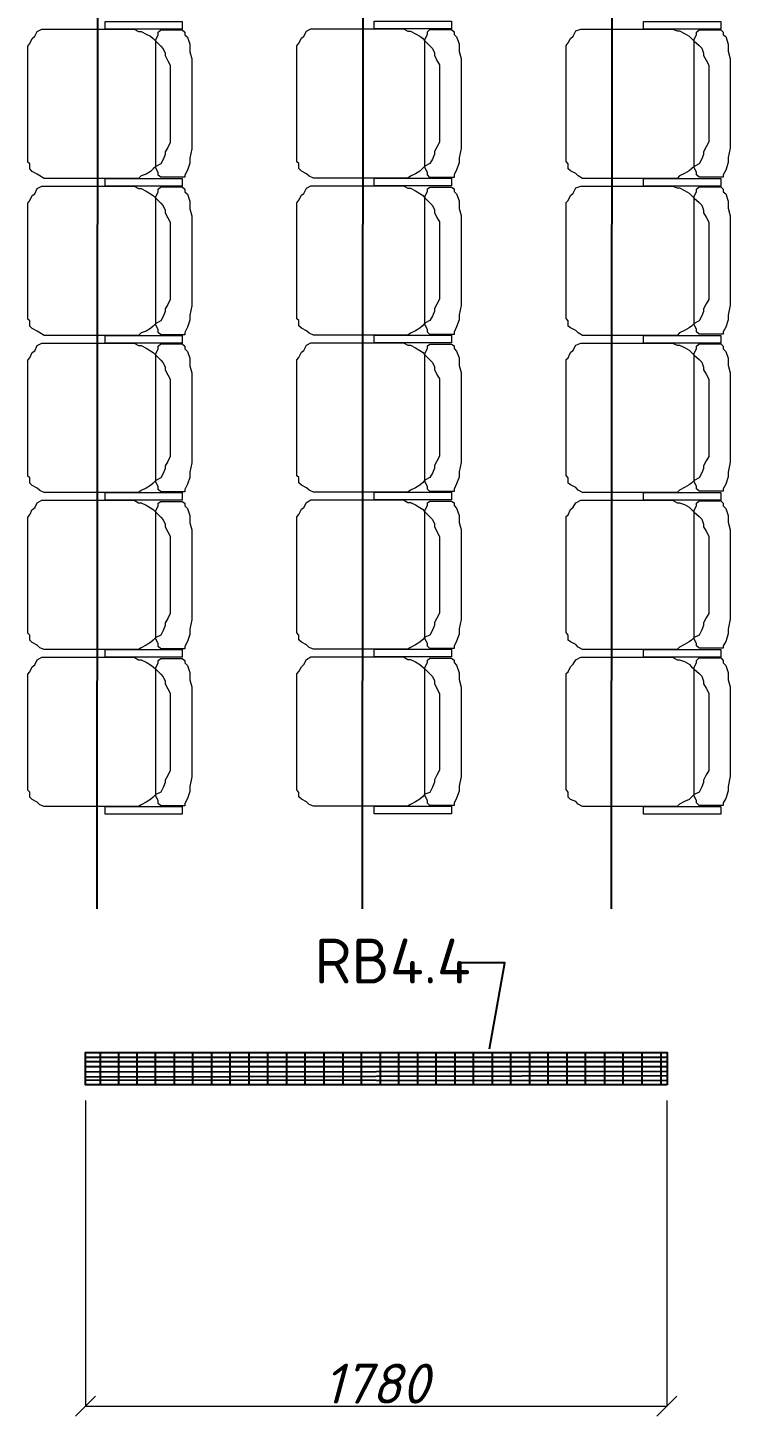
# Model space of a CAD drawing. Header units: millimetres. Extents: x 3050 to 430575, y -569542 to 36130.
# Drawn here: x 304918 to 307117, y -473639 to -469292 of the extents above; entities that cross this region are included whole.
import ezdxf

# ---------------------------------------------------------------- set-up
doc = ezdxf.new("R2010")
doc.units = ezdxf.units.MM
doc.layers.add('PDF _Геометрия', color=7, linetype='Continuous')
doc.layers.add('PDF _Текст', color=7, linetype='Continuous')
doc.layers.add('TLS razmeri', color=7, linetype='Continuous', lineweight=9)
doc.layers.add('Стены отделка', color=7, linetype='Continuous', lineweight=30)
doc.styles.add('PDF ISOCPEUR', font='isocpeur.ttf')
doc.styles.add('ГОСТ ISOCP 2.5', font='isocpeui.ttf', dxfattribs={"height": 2.5})
doc.dimstyles.new('СПДС NEW2.5', dxfattribs={"dimtxt": 2.5, "dimasz": 2.5, "dimexe": 1, "dimexo": 1, "dimgap": 1.5, "dimtad": 1, "dimdec": 0, "dimrnd": 5, "dimtxsty": 'ГОСТ ISOCP 2.5', "dimblk": 'OBLIQUE', "dimcen": 0, "dimclrd": 256, "dimclre": 256, "dimclrt": 256, "dimadec": 0, "dimazin": 2, "dimtp": 0.1, "dimtm": 0.1, "dimtfac": 0.71, "dimtdec": 0, "dimtmove": 0, "dimatfit": 3, "dimfxl": 1, "dimtfill": 1, "dimtolj": 1, "dimlwd": -1, "dimlwe": -1, "dimarcsym": 1})

# ---------------------------------------------------------------- blocks, each defined once
blk = doc.blocks.new('_Oblique')
at = {"color": 0, "linetype": 'ByBlock', "lineweight": -2}
blk.add_line((-0.5, -0.5), (0.5, 0.5), dxfattribs=at)
blk = doc.blocks.new('*D2624')
at = {"layer": 'Defpoints', "color": 0, "transparency": 16777216}
for p in [(26664.1, -61251.1), (30304.9, -61251.6), (30304.9, -63167.6)]:
    blk.add_point(p, dxfattribs=at)
at = {"layer": 'TLS razmeri', "linetype": 'ByBlock', "transparency": 16777216}
for p, q in [((26664.1, -61252.1), (26664.1, -63168.6)), ((30304.9, -61252.6), (30304.9, -63168.6)), ((26664.1, -63167.6), (30304.9, -63167.6))]:
    blk.add_line(p, q, dxfattribs=at)
at = {"layer": 'TLS razmeri', "transparency": 16777216, "xscale": 125, "yscale": 125, "zscale": 125, "rotation": 180}
blk.add_blockref('_Oblique', (26664.1, -63167.6), dxfattribs=at)
at = {"layer": 'TLS razmeri', "transparency": 16777216, "xscale": 125, "yscale": 125, "zscale": 125}
blk.add_blockref('_Oblique', (30304.9, -63167.6), dxfattribs=at)
at = {"layer": 'TLS razmeri', "transparency": 16777216, "insert": (28484.5, -63026), "char_height": 2.5, "attachment_point": 5, "style": 'ГОСТ ISOCP 2.5', "bg_fill": 3, "box_fill_scale": 1.1, "bg_fill_color": 256, "bg_fill_true_color": 13158600, "bg_fill_transparency": 0}
blk.add_mtext('\\A1;{\\H100x;1780}', dxfattribs=at)
blk = doc.blocks.new('ТХ3 4 этаж')
at = {"color": 5, "lineweight": 25}
for p, q in [((26744.8, -46510), (26736.9, -60051.5)), ((28404.8, -46510), (28396.9, -60051.5)), ((29964.8, -46510), (29956.9, -60051.5))]:
    blk.add_line(p, q, dxfattribs=at)
at = {"layer": 'PDF _Геометрия', "color": 5, "lineweight": 9}
for points in [[(26787.4, -54495.3), (27271.1, -54495.3), (27271.1, -54542.9), (26787.4, -54542.9)], [(28472.7, -54493.2), (28956.4, -54493.2), (28956.4, -54540.8), (28472.7, -54540.8)], [(30158, -54495.3), (30641.7, -54495.3), (30641.7, -54542.9), (30158, -54542.9)], [(26303.6, -55117.9), (26303.6, -54649.9), (26315.5, -54634.1), (26331.3, -54602.3), (26347.2, -54586.5), (26363.1, -54558.7), (26390.8, -54542.9), (26422.5, -54542.9), (26438.4, -54542.9), (26906.3, -54542.9), (26938, -54542.9), (26969.8, -54542.9), (26997.5, -54558.7), (27013.4, -54558.7), (27045.1, -54574.6), (27072.9, -54586.5), (27088.7, -54602.3), (27104.6, -54618.2), (27136.3, -54649.9), (27152.2, -54665.8), (27164.1, -54693.6), (27164.1, -54709.4), (27179.9, -54741.1), (27195.8, -54768.9), (27195.8, -54800.6), (27195.8, -54832.3), (27195.8, -55030.6), (27195.8, -55205.1), (27195.8, -55221), (27195.8, -55252.7), (27179.9, -55284.4), (27164.1, -55312.2), (27164.1, -55328), (27152.2, -55359.7), (27136.3, -55387.5), (27104.6, -55403.4), (27088.7, -55419.2), (27072.9, -55435.1), (27045.1, -55450.9), (27013.4, -55462.8), (26997.5, -55478.7), (26969.8, -55478.7), (26938, -55478.7), (26906.3, -55478.7), (26438.4, -55478.7), (26406.7, -55478.7), (26378.9, -55462.8), (26363.1, -55450.9), (26331.3, -55435.1), (26315.5, -55419.2), (26315.5, -55387.5), (26303.6, -55375.6), (26303.6, -55343.9)], [(27104.6, -54745.1), (27104.6, -54610.3), (27120.4, -54578.6), (27120.4, -54562.7), (27136.3, -54546.8), (27152.2, -54546.8), (27271.1, -54546.8), (27287, -54562.7), (27287, -54578.6), (27302.9, -54594.4), (27318.7, -54638), (27318.7, -54685.6), (27330.6, -54729.2), (27330.6, -54776.8), (27330.6, -54836.3), (27330.6, -55185.3), (27330.6, -55244.7), (27330.6, -55292.3), (27318.7, -55351.8), (27318.7, -55383.5), (27302.9, -55427.2), (27287, -55458.9), (27287, -55470.8), (27271.1, -55470.8), (27152.2, -55470.8), (27136.3, -55470.8), (27120.4, -55458.9), (27120.4, -55443), (27104.6, -55411.3), (27104.6, -55383.5), (27104.6, -55351.8), (27104.6, -55276.5)], [(27988.9, -55115.8), (27988.9, -54647.9), (28000.8, -54632), (28016.6, -54600.3), (28032.5, -54588.4), (28048.4, -54556.6), (28076.1, -54540.8), (28107.8, -54540.8), (28123.7, -54540.8), (28591.6, -54540.8), (28623.3, -54540.8), (28655.1, -54540.8), (28682.8, -54556.6), (28698.7, -54556.6), (28730.4, -54572.5), (28758.2, -54588.4), (28774, -54600.3), (28789.9, -54616.1), (28821.6, -54647.9), (28837.5, -54663.7), (28849.4, -54691.5), (28849.4, -54707.3), (28865.2, -54739.1), (28881.1, -54766.8), (28881.1, -54798.5), (28881.1, -54830.3), (28881.1, -55028.5), (28881.1, -55207), (28881.1, -55218.9), (28881.1, -55250.6), (28865.2, -55282.3), (28849.4, -55310.1), (28849.4, -55325.9), (28837.5, -55357.7), (28821.6, -55385.4), (28789.9, -55401.3), (28774, -55417.1), (28758.2, -55433), (28730.4, -55448.9), (28698.7, -55464.7), (28682.8, -55476.6), (28655.1, -55476.6), (28623.3, -55476.6), (28591.6, -55476.6), (28123.7, -55476.6), (28092, -55476.6), (28064.2, -55464.7), (28048.4, -55448.9), (28016.6, -55433), (28000.8, -55417.1), (28000.8, -55385.4), (27988.9, -55373.5), (27988.9, -55341.8)], [(28789.9, -54743), (28789.9, -54608.2), (28805.8, -54576.5), (28805.8, -54560.6), (28821.6, -54544.8), (28837.5, -54544.8), (28956.4, -54544.8), (28972.3, -54560.6), (28972.3, -54576.5), (28988.2, -54592.3), (29004, -54636), (29004, -54683.5), (29015.9, -54727.2), (29015.9, -54774.7), (29015.9, -54834.2), (29015.9, -55183.2), (29015.9, -55242.7), (29015.9, -55290.3), (29004, -55349.7), (29004, -55381.5), (28988.2, -55425.1), (28972.3, -55456.8), (28972.3, -55472.7), (28956.4, -55472.7), (28837.5, -55472.7), (28821.6, -55472.7), (28805.8, -55456.8), (28805.8, -55440.9), (28789.9, -55409.2), (28789.9, -55381.5), (28789.9, -55349.7), (28789.9, -55274.4)], [(29674.2, -55113.9), (29674.2, -54646), (29686.1, -54630.1), (29701.9, -54602.3), (29717.8, -54586.5), (29733.7, -54554.8), (29765.4, -54542.9), (29793.1, -54542.9), (29809, -54542.9), (30276.9, -54542.9), (30308.6, -54542.9), (30340.4, -54542.9), (30368.1, -54554.8), (30384, -54554.8), (30415.7, -54570.6), (30443.5, -54586.5), (30459.3, -54602.3), (30475.2, -54618.2), (30506.9, -54646), (30522.8, -54661.8), (30534.7, -54693.6), (30534.7, -54709.4), (30550.5, -54737.2), (30566.4, -54768.9), (30566.4, -54800.6), (30566.4, -54828.4), (30566.4, -55026.6), (30566.4, -55205.1), (30566.4, -55221), (30566.4, -55248.7), (30550.5, -55280.4), (30534.7, -55312.2), (30534.7, -55328), (30522.8, -55355.8), (30506.9, -55387.5), (30475.2, -55403.4), (30459.3, -55419.2), (30443.5, -55431.1), (30415.7, -55447), (30384, -55462.8), (30368.1, -55478.7), (30340.4, -55478.7), (30308.6, -55478.7), (30276.9, -55478.7), (29809, -55478.7), (29777.3, -55478.7), (29749.5, -55462.8), (29733.7, -55447), (29701.9, -55431.1), (29686.1, -55419.2), (29686.1, -55387.5), (29674.2, -55371.6), (29674.2, -55339.9)], [(30475.2, -54745.1), (30475.2, -54606.3), (30491.1, -54578.6), (30491.1, -54562.7), (30506.9, -54546.8), (30522.8, -54546.8), (30641.7, -54546.8), (30657.6, -54562.7), (30657.6, -54578.6), (30673.5, -54590.5), (30689.3, -54638), (30689.3, -54681.7), (30701.2, -54729.2), (30701.2, -54772.9), (30701.2, -54836.3), (30701.2, -55181.3), (30701.2, -55244.7), (30701.2, -55288.4), (30689.3, -55347.8), (30689.3, -55379.6), (30673.5, -55427.2), (30657.6, -55454.9), (30657.6, -55470.8), (30641.7, -55470.8), (30522.8, -55470.8), (30506.9, -55470.8), (30491.1, -55454.9), (30491.1, -55439.1), (30475.2, -55411.3), (30475.2, -55379.6), (30475.2, -55347.8), (30475.2, -55272.5)], [(26303.6, -56101.3), (26303.6, -55633.4), (26315.5, -55617.5), (26331.3, -55585.8), (26347.2, -55573.9), (26363.1, -55542.2), (26390.8, -55526.3), (26422.5, -55526.3), (26438.4, -55526.3), (26906.3, -55526.3), (26938, -55526.3), (26969.8, -55526.3), (26997.5, -55542.2), (27013.4, -55542.2), (27045.1, -55558), (27072.9, -55573.9), (27088.7, -55585.8), (27104.6, -55601.6), (27136.3, -55633.4), (27152.2, -55649.2), (27164.1, -55677), (27164.1, -55692.8), (27179.9, -55724.6), (27195.8, -55752.3), (27195.8, -55784), (27195.8, -55815.8), (27195.8, -56014), (27195.8, -56192.5), (27195.8, -56204.4), (27195.8, -56236.1), (27179.9, -56267.8), (27164.1, -56295.6), (27164.1, -56311.4), (27152.2, -56343.2), (27136.3, -56370.9), (27104.6, -56386.8), (27088.7, -56402.6), (27072.9, -56418.5), (27045.1, -56434.4), (27013.4, -56446.3), (26997.5, -56462.1), (26969.8, -56462.1), (26938, -56462.1), (26906.3, -56462.1), (26438.4, -56462.1), (26406.7, -56462.1), (26378.9, -56446.3), (26363.1, -56434.4), (26331.3, -56418.5), (26315.5, -56402.6), (26315.5, -56370.9), (26303.6, -56359), (26303.6, -56327.3)], [(26787.4, -55478.7), (27271.1, -55478.7), (27271.1, -55526.3), (26787.4, -55526.3)], [(27104.6, -55728.5), (27104.6, -55593.7), (27120.4, -55562), (27120.4, -55546.1), (27136.3, -55530.3), (27152.2, -55530.3), (27271.1, -55530.3), (27287, -55546.1), (27287, -55562), (27302.9, -55577.8), (27318.7, -55621.5), (27318.7, -55669), (27330.6, -55712.7), (27330.6, -55760.3), (27330.6, -55819.7), (27330.6, -56168.7), (27330.6, -56228.2), (27330.6, -56275.8), (27318.7, -56335.2), (27318.7, -56367), (27302.9, -56410.6), (27287, -56442.3), (27287, -56458.2), (27271.1, -56458.2), (27152.2, -56458.2), (27136.3, -56458.2), (27120.4, -56442.3), (27120.4, -56426.4), (27104.6, -56394.7), (27104.6, -56367), (27104.6, -56335.2), (27104.6, -56259.9)], [(27988.9, -56099.2), (27988.9, -55631.3), (28000.8, -55615.4), (28016.6, -55583.7), (28032.5, -55571.8), (28048.4, -55540.1), (28076.1, -55524.2), (28107.8, -55524.2), (28123.7, -55524.2), (28591.6, -55524.2), (28623.3, -55524.2), (28655.1, -55524.2), (28682.8, -55540.1), (28698.7, -55540.1), (28730.4, -55555.9), (28758.2, -55571.8), (28774, -55583.7), (28789.9, -55599.6), (28821.6, -55631.3), (28837.5, -55647.1), (28849.4, -55674.9), (28849.4, -55690.8), (28865.2, -55722.5), (28881.1, -55750.2), (28881.1, -55782), (28881.1, -55813.7), (28881.1, -56012), (28881.1, -56190.4), (28881.1, -56202.3), (28881.1, -56234), (28865.2, -56265.7), (28849.4, -56293.5), (28849.4, -56309.4), (28837.5, -56341.1), (28821.6, -56368.8), (28789.9, -56384.7), (28774, -56400.6), (28758.2, -56416.4), (28730.4, -56432.3), (28698.7, -56448.2), (28682.8, -56460.1), (28655.1, -56460.1), (28623.3, -56460.1), (28591.6, -56460.1), (28123.7, -56460.1), (28092, -56460.1), (28064.2, -56448.2), (28048.4, -56432.3), (28016.6, -56416.4), (28000.8, -56400.6), (28000.8, -56368.8), (27988.9, -56356.9), (27988.9, -56325.2)], [(28472.7, -55476.6), (28956.4, -55476.6), (28956.4, -55524.2), (28472.7, -55524.2)], [(28789.9, -55726.4), (28789.9, -55591.6), (28805.8, -55559.9), (28805.8, -55544), (28821.6, -55532.1), (28837.5, -55532.1), (28956.4, -55532.1), (28972.3, -55544), (28972.3, -55559.9), (28988.2, -55575.8), (29004, -55619.4), (29004, -55667), (29015.9, -55710.6), (29015.9, -55758.2), (29015.9, -55817.7), (29015.9, -56166.6), (29015.9, -56226.1), (29015.9, -56273.7), (29004, -56333.2), (29004, -56364.9), (28988.2, -56408.5), (28972.3, -56440.2), (28972.3, -56456.1), (28956.4, -56456.1), (28837.5, -56456.1), (28821.6, -56456.1), (28805.8, -56440.2), (28805.8, -56424.4), (28789.9, -56392.6), (28789.9, -56364.9), (28789.9, -56333.2), (28789.9, -56257.8)], [(29674.2, -56097.3), (29674.2, -55629.4), (29686.1, -55617.5), (29701.9, -55585.8), (29717.8, -55569.9), (29733.7, -55538.2), (29765.4, -55526.3), (29793.1, -55526.3), (29809, -55526.3), (30276.9, -55526.3), (30308.6, -55526.3), (30340.4, -55526.3), (30368.1, -55538.2), (30384, -55538.2), (30415.7, -55554), (30443.5, -55569.9), (30459.3, -55585.8), (30475.2, -55601.6), (30506.9, -55629.4), (30522.8, -55645.3), (30534.7, -55677), (30534.7, -55692.8), (30550.5, -55720.6), (30566.4, -55752.3), (30566.4, -55784), (30566.4, -55811.8), (30566.4, -56010.1), (30566.4, -56188.5), (30566.4, -56204.4), (30566.4, -56236.1), (30550.5, -56263.9), (30534.7, -56295.6), (30534.7, -56311.4), (30522.8, -56339.2), (30506.9, -56370.9), (30475.2, -56386.8), (30459.3, -56402.6), (30443.5, -56414.5), (30415.7, -56430.4), (30384, -56446.3), (30368.1, -56462.1), (30340.4, -56462.1), (30308.6, -56462.1), (30276.9, -56462.1), (29809, -56462.1), (29777.3, -56462.1), (29749.5, -56446.3), (29733.7, -56430.4), (29701.9, -56414.5), (29686.1, -56402.6), (29686.1, -56370.9), (29674.2, -56355.1), (29674.2, -56323.3)], [(30158, -55478.7), (30641.7, -55478.7), (30641.7, -55526.3), (30158, -55526.3)], [(30475.2, -55728.5), (30475.2, -55589.7), (30491.1, -55562), (30491.1, -55546.1), (30506.9, -55530.3), (30522.8, -55530.3), (30641.7, -55530.3), (30657.6, -55546.1), (30657.6, -55562), (30673.5, -55573.9), (30689.3, -55621.5), (30689.3, -55665.1), (30701.2, -55712.7), (30701.2, -55756.3), (30701.2, -55819.7), (30701.2, -56164.7), (30701.2, -56228.2), (30701.2, -56271.8), (30689.3, -56335.2), (30689.3, -56363), (30673.5, -56410.6), (30657.6, -56438.3), (30657.6, -56454.2), (30641.7, -56454.2), (30522.8, -56454.2), (30506.9, -56454.2), (30491.1, -56438.3), (30491.1, -56422.5), (30475.2, -56394.7), (30475.2, -56363), (30475.2, -56335.2), (30475.2, -56255.9)], [(26303.6, -57084.7), (26303.6, -56616.8), (26315.5, -56600.9), (26331.3, -56569.2), (26347.2, -56557.3), (26363.1, -56525.6), (26390.8, -56509.7), (26422.5, -56509.7), (26438.4, -56509.7), (26906.3, -56509.7), (26938, -56509.7), (26969.8, -56509.7), (26997.5, -56525.6), (27013.4, -56525.6), (27045.1, -56541.4), (27072.9, -56557.3), (27088.7, -56569.2), (27104.6, -56585.1), (27136.3, -56616.8), (27152.2, -56632.6), (27164.1, -56660.4), (27164.1, -56676.3), (27179.9, -56708), (27195.8, -56735.7), (27195.8, -56767.5), (27195.8, -56799.2), (27195.8, -56997.5), (27195.8, -57175.9), (27195.8, -57187.8), (27195.8, -57219.5), (27179.9, -57251.2), (27164.1, -57279), (27164.1, -57294.9), (27152.2, -57326.6), (27136.3, -57354.4), (27104.6, -57370.2), (27088.7, -57386.1), (27072.9, -57401.9), (27045.1, -57417.8), (27013.4, -57433.7), (26997.5, -57445.6), (26969.8, -57445.6), (26938, -57445.6), (26906.3, -57445.6), (26438.4, -57445.6), (26406.7, -57445.6), (26378.9, -57433.7), (26363.1, -57417.8), (26331.3, -57401.9), (26315.5, -57386.1), (26315.5, -57354.4), (26303.6, -57342.5), (26303.6, -57310.7)], [(26787.4, -56462.1), (27271.1, -56462.1), (27271.1, -56509.7), (26787.4, -56509.7)], [(27104.6, -56712), (27104.6, -56577.1), (27120.4, -56545.4), (27120.4, -56529.5), (27136.3, -56513.7), (27152.2, -56513.7), (27271.1, -56513.7), (27287, -56529.5), (27287, -56545.4), (27302.9, -56561.3), (27318.7, -56604.9), (27318.7, -56652.5), (27330.6, -56696.1), (27330.6, -56743.7), (27330.6, -56803.2), (27330.6, -57152.1), (27330.6, -57211.6), (27330.6, -57259.2), (27318.7, -57318.7), (27318.7, -57350.4), (27302.9, -57394), (27287, -57425.7), (27287, -57441.6), (27271.1, -57441.6), (27152.2, -57441.6), (27136.3, -57441.6), (27120.4, -57425.7), (27120.4, -57409.9), (27104.6, -57378.1), (27104.6, -57350.4), (27104.6, -57318.7), (27104.6, -57243.3)], [(27988.9, -57082.6), (27988.9, -56614.7), (28000.8, -56598.8), (28016.6, -56567.1), (28032.5, -56555.2), (28048.4, -56523.5), (28076.1, -56507.6), (28107.8, -56507.6), (28123.7, -56507.6), (28591.6, -56507.6), (28623.3, -56507.6), (28655.1, -56507.6), (28682.8, -56523.5), (28698.7, -56523.5), (28730.4, -56539.4), (28758.2, -56555.2), (28774, -56567.1), (28789.9, -56583), (28821.6, -56614.7), (28837.5, -56630.6), (28849.4, -56658.3), (28849.4, -56674.2), (28865.2, -56705.9), (28881.1, -56733.7), (28881.1, -56765.4), (28881.1, -56797.1), (28881.1, -56995.4), (28881.1, -57173.8), (28881.1, -57185.7), (28881.1, -57217.4), (28865.2, -57249.2), (28849.4, -57276.9), (28849.4, -57292.8), (28837.5, -57324.5), (28821.6, -57352.3), (28789.9, -57368.1), (28774, -57384), (28758.2, -57399.9), (28730.4, -57415.7), (28698.7, -57431.6), (28682.8, -57443.5), (28655.1, -57443.5), (28623.3, -57443.5), (28591.6, -57443.5), (28123.7, -57443.5), (28092, -57443.5), (28064.2, -57431.6), (28048.4, -57415.7), (28016.6, -57399.9), (28000.8, -57384), (28000.8, -57352.3), (27988.9, -57340.4), (27988.9, -57308.6)], [(28472.7, -56460.1), (28956.4, -56460.1), (28956.4, -56507.6), (28472.7, -56507.6)], [(28789.9, -56709.9), (28789.9, -56575), (28805.8, -56543.3), (28805.8, -56527.5), (28821.6, -56515.6), (28837.5, -56515.6), (28956.4, -56515.6), (28972.3, -56527.5), (28972.3, -56543.3), (28988.2, -56559.2), (29004, -56602.8), (29004, -56650.4), (29015.9, -56694), (29015.9, -56741.6), (29015.9, -56801.1), (29015.9, -57150), (29015.9, -57209.5), (29015.9, -57257.1), (29004, -57316.6), (29004, -57348.3), (28988.2, -57391.9), (28972.3, -57423.6), (28972.3, -57439.5), (28956.4, -57439.5), (28837.5, -57439.5), (28821.6, -57439.5), (28805.8, -57423.6), (28805.8, -57407.8), (28789.9, -57376.1), (28789.9, -57348.3), (28789.9, -57316.6), (28789.9, -57241.2)], [(29674.2, -57080.7), (29674.2, -56612.8), (29686.1, -56600.9), (29701.9, -56569.2), (29717.8, -56553.3), (29733.7, -56521.6), (29765.4, -56509.7), (29793.1, -56509.7), (29809, -56509.7), (30276.9, -56509.7), (30308.6, -56509.7), (30340.4, -56509.7), (30368.1, -56521.6), (30384, -56521.6), (30415.7, -56537.5), (30443.5, -56553.3), (30459.3, -56569.2), (30475.2, -56585.1), (30506.9, -56612.8), (30522.8, -56628.7), (30534.7, -56660.4), (30534.7, -56676.3), (30550.5, -56704), (30566.4, -56735.7), (30566.4, -56767.5), (30566.4, -56795.2), (30566.4, -56993.5), (30566.4, -57171.9), (30566.4, -57187.8), (30566.4, -57219.5), (30550.5, -57247.3), (30534.7, -57279), (30534.7, -57294.9), (30522.8, -57322.6), (30506.9, -57354.4), (30475.2, -57370.2), (30459.3, -57386.1), (30443.5, -57398), (30415.7, -57413.8), (30384, -57429.7), (30368.1, -57445.6), (30340.4, -57445.6), (30308.6, -57445.6), (30276.9, -57445.6), (29809, -57445.6), (29777.3, -57445.6), (29749.5, -57429.7), (29733.7, -57413.8), (29701.9, -57398), (29686.1, -57386.1), (29686.1, -57354.4), (29674.2, -57338.5), (29674.2, -57306.8)], [(30158, -56462.1), (30641.7, -56462.1), (30641.7, -56509.7), (30158, -56509.7)], [(30475.2, -56712), (30475.2, -56573.2), (30491.1, -56545.4), (30491.1, -56529.5), (30506.9, -56513.7), (30522.8, -56513.7), (30641.7, -56513.7), (30657.6, -56529.5), (30657.6, -56545.4), (30673.5, -56561.3), (30689.3, -56604.9), (30689.3, -56648.5), (30701.2, -56696.1), (30701.2, -56739.7), (30701.2, -56803.2), (30701.2, -57152.1), (30701.2, -57211.6), (30701.2, -57255.2), (30689.3, -57318.7), (30689.3, -57346.4), (30673.5, -57394), (30657.6, -57421.8), (30657.6, -57437.6), (30641.7, -57437.6), (30522.8, -57437.6), (30506.9, -57437.6), (30491.1, -57421.8), (30491.1, -57405.9), (30475.2, -57378.1), (30475.2, -57346.4), (30475.2, -57318.7), (30475.2, -57239.4)], [(26787.4, -57445.6), (27271.1, -57445.6), (27271.1, -57493.1), (26787.4, -57493.1)], [(28472.7, -57443.5), (28956.4, -57443.5), (28956.4, -57491.1), (28472.7, -57491.1)], [(30158, -57445.6), (30641.7, -57445.6), (30641.7, -57493.1), (30158, -57493.1)], [(26303.6, -58068.1), (26303.6, -57600.2), (26315.5, -57584.3), (26331.3, -57552.6), (26347.2, -57540.7), (26363.1, -57509), (26390.8, -57493.1), (26422.5, -57493.1), (26438.4, -57493.1), (26906.3, -57493.1), (26938, -57493.1), (26969.8, -57493.1), (26997.5, -57509), (27013.4, -57509), (27045.1, -57524.9), (27072.9, -57540.7), (27088.7, -57552.6), (27104.6, -57568.5), (27136.3, -57600.2), (27152.2, -57616.1), (27164.1, -57643.8), (27164.1, -57659.7), (27179.9, -57691.4), (27195.8, -57719.2), (27195.8, -57750.9), (27195.8, -57782.6), (27195.8, -57980.9), (27195.8, -58159.3), (27195.8, -58171.2), (27195.8, -58202.9), (27179.9, -58234.7), (27164.1, -58262.4), (27164.1, -58278.3), (27152.2, -58310), (27136.3, -58337.8), (27104.6, -58353.6), (27088.7, -58369.5), (27072.9, -58385.4), (27045.1, -58401.2), (27013.4, -58417.1), (26997.5, -58429), (26969.8, -58429), (26938, -58429), (26906.3, -58429), (26438.4, -58429), (26406.7, -58429), (26378.9, -58417.1), (26363.1, -58401.2), (26331.3, -58385.4), (26315.5, -58369.5), (26315.5, -58337.8), (26303.6, -58325.9), (26303.6, -58294.2)], [(27104.6, -57695.4), (27104.6, -57560.6), (27120.4, -57528.8), (27120.4, -57513), (27136.3, -57501.1), (27152.2, -57501.1), (27271.1, -57501.1), (27287, -57513), (27287, -57528.8), (27302.9, -57544.7), (27318.7, -57588.3), (27318.7, -57635.9), (27330.6, -57679.5), (27330.6, -57727.1), (27330.6, -57786.6), (27330.6, -58135.5), (27330.6, -58195), (27330.6, -58242.6), (27318.7, -58302.1), (27318.7, -58333.8), (27302.9, -58377.4), (27287, -58409.2), (27287, -58425), (27271.1, -58425), (27152.2, -58425), (27136.3, -58425), (27120.4, -58409.2), (27120.4, -58393.3), (27104.6, -58361.6), (27104.6, -58333.8), (27104.6, -58302.1), (27104.6, -58226.7)], [(27988.9, -58066), (27988.9, -57598.1), (28000.8, -57582.3), (28016.6, -57550.5), (28032.5, -57538.6), (28048.4, -57506.9), (28076.1, -57491.1), (28107.8, -57491.1), (28123.7, -57491.1), (28591.6, -57491.1), (28623.3, -57491.1), (28655.1, -57491.1), (28682.8, -57506.9), (28698.7, -57506.9), (28730.4, -57522.8), (28758.2, -57538.6), (28774, -57550.5), (28789.9, -57566.4), (28821.6, -57598.1), (28837.5, -57614), (28849.4, -57641.7), (28849.4, -57657.6), (28865.2, -57689.3), (28881.1, -57721.1), (28881.1, -57748.8), (28881.1, -57780.5), (28881.1, -57978.8), (28881.1, -58157.2), (28881.1, -58169.1), (28881.1, -58200.9), (28865.2, -58232.6), (28849.4, -58260.4), (28849.4, -58276.2), (28837.5, -58307.9), (28821.6, -58339.7), (28789.9, -58351.6), (28774, -58367.4), (28758.2, -58383.3), (28730.4, -58399.1), (28698.7, -58415), (28682.8, -58426.9), (28655.1, -58426.9), (28623.3, -58426.9), (28591.6, -58426.9), (28123.7, -58426.9), (28092, -58426.9), (28064.2, -58415), (28048.4, -58399.1), (28016.6, -58383.3), (28000.8, -58367.4), (28000.8, -58339.7), (27988.9, -58323.8), (27988.9, -58292.1)], [(28789.9, -57693.3), (28789.9, -57558.5), (28805.8, -57526.7), (28805.8, -57510.9), (28821.6, -57499), (28837.5, -57499), (28956.4, -57499), (28972.3, -57510.9), (28972.3, -57526.7), (28988.2, -57542.6), (29004, -57590.2), (29004, -57633.8), (29015.9, -57677.4), (29015.9, -57725), (29015.9, -57784.5), (29015.9, -58133.5), (29015.9, -58192.9), (29015.9, -58240.5), (29004, -58300), (29004, -58331.7), (28988.2, -58375.3), (28972.3, -58407.1), (28972.3, -58422.9), (28956.4, -58422.9), (28837.5, -58422.9), (28821.6, -58422.9), (28805.8, -58407.1), (28805.8, -58391.2), (28789.9, -58359.5), (28789.9, -58331.7), (28789.9, -58300), (28789.9, -58224.7)], [(29674.2, -58064.2), (29674.2, -57596.2), (29686.1, -57584.3), (29701.9, -57552.6), (29717.8, -57536.8), (29733.7, -57509), (29765.4, -57493.1), (29793.1, -57493.1), (29809, -57493.1), (30276.9, -57493.1), (30308.6, -57493.1), (30340.4, -57493.1), (30368.1, -57509), (30384, -57509), (30415.7, -57520.9), (30443.5, -57536.8), (30459.3, -57552.6), (30475.2, -57568.5), (30506.9, -57596.2), (30522.8, -57612.1), (30534.7, -57643.8), (30534.7, -57659.7), (30550.5, -57687.4), (30566.4, -57719.2), (30566.4, -57750.9), (30566.4, -57778.6), (30566.4, -57976.9), (30566.4, -58155.4), (30566.4, -58171.2), (30566.4, -58202.9), (30550.5, -58230.7), (30534.7, -58262.4), (30534.7, -58278.3), (30522.8, -58306.1), (30506.9, -58337.8), (30475.2, -58353.6), (30459.3, -58369.5), (30443.5, -58381.4), (30415.7, -58397.3), (30384, -58413.1), (30368.1, -58429), (30340.4, -58429), (30308.6, -58429), (30276.9, -58429), (29809, -58429), (29777.3, -58429), (29749.5, -58413.1), (29733.7, -58397.3), (29701.9, -58381.4), (29686.1, -58369.5), (29686.1, -58337.8), (29674.2, -58321.9), (29674.2, -58294.2)], [(30475.2, -57695.4), (30475.2, -57556.6), (30491.1, -57528.8), (30491.1, -57513), (30506.9, -57497.1), (30522.8, -57497.1), (30641.7, -57497.1), (30657.6, -57513), (30657.6, -57528.8), (30673.5, -57544.7), (30689.3, -57588.3), (30689.3, -57631.9), (30701.2, -57679.5), (30701.2, -57723.1), (30701.2, -57786.6), (30701.2, -58135.5), (30701.2, -58195), (30701.2, -58238.6), (30689.3, -58302.1), (30689.3, -58329.8), (30673.5, -58377.4), (30657.6, -58405.2), (30657.6, -58421), (30641.7, -58421), (30522.8, -58421), (30506.9, -58421), (30491.1, -58405.2), (30491.1, -58393.3), (30475.2, -58361.6), (30475.2, -58329.8), (30475.2, -58302.1), (30475.2, -58222.8)], [(26787.4, -58429), (27271.1, -58429), (27271.1, -58476.6), (26787.4, -58476.6)], [(28472.7, -58426.9), (28956.4, -58426.9), (28956.4, -58474.5), (28472.7, -58474.5)], [(30158, -58429), (30641.7, -58429), (30641.7, -58476.6), (30158, -58476.6)], [(26303.6, -59051.5), (26303.6, -58583.6), (26315.5, -58567.8), (26331.3, -58536), (26347.2, -58524.1), (26363.1, -58492.4), (26390.8, -58476.6), (26422.5, -58476.6), (26438.4, -58476.6), (26906.3, -58476.6), (26938, -58476.6), (26969.8, -58476.6), (26997.5, -58492.4), (27013.4, -58492.4), (27045.1, -58508.3), (27072.9, -58524.1), (27088.7, -58536), (27104.6, -58551.9), (27136.3, -58583.6), (27152.2, -58599.5), (27164.1, -58627.2), (27164.1, -58643.1), (27179.9, -58674.8), (27195.8, -58702.6), (27195.8, -58734.3), (27195.8, -58766), (27195.8, -58964.3), (27195.8, -59142.8), (27195.8, -59154.7), (27195.8, -59186.4), (27179.9, -59218.1), (27164.1, -59245.9), (27164.1, -59261.7), (27152.2, -59293.4), (27136.3, -59321.2), (27104.6, -59337.1), (27088.7, -59352.9), (27072.9, -59368.8), (27045.1, -59384.6), (27013.4, -59400.5), (26997.5, -59412.4), (26969.8, -59412.4), (26938, -59412.4), (26906.3, -59412.4), (26438.4, -59412.4), (26406.7, -59412.4), (26378.9, -59400.5), (26363.1, -59384.6), (26331.3, -59368.8), (26315.5, -59352.9), (26315.5, -59321.2), (26303.6, -59309.3), (26303.6, -59277.6)], [(27104.6, -58678.8), (27104.6, -58544), (27120.4, -58512.3), (27120.4, -58496.4), (27136.3, -58484.5), (27152.2, -58484.5), (27271.1, -58484.5), (27287, -58496.4), (27287, -58512.3), (27302.9, -58528.1), (27318.7, -58571.7), (27318.7, -58619.3), (27330.6, -58662.9), (27330.6, -58710.5), (27330.6, -58770), (27330.6, -59119), (27330.6, -59178.4), (27330.6, -59226), (27318.7, -59285.5), (27318.7, -59317.2), (27302.9, -59360.9), (27287, -59392.6), (27287, -59408.4), (27271.1, -59408.4), (27152.2, -59408.4), (27136.3, -59408.4), (27120.4, -59392.6), (27120.4, -59376.7), (27104.6, -59345), (27104.6, -59317.2), (27104.6, -59285.5), (27104.6, -59210.2)], [(27988.9, -59049.5), (27988.9, -58581.5), (28000.8, -58565.7), (28016.6, -58537.9), (28032.5, -58522.1), (28048.4, -58490.3), (28076.1, -58474.5), (28107.8, -58474.5), (28123.7, -58474.5), (28591.6, -58474.5), (28623.3, -58474.5), (28655.1, -58474.5), (28682.8, -58490.3), (28698.7, -58490.3), (28730.4, -58506.2), (28758.2, -58522.1), (28774, -58537.9), (28789.9, -58549.8), (28821.6, -58581.5), (28837.5, -58597.4), (28849.4, -58625.2), (28849.4, -58641), (28865.2, -58672.8), (28881.1, -58704.5), (28881.1, -58732.2), (28881.1, -58764), (28881.1, -58962.2), (28881.1, -59140.7), (28881.1, -59156.5), (28881.1, -59184.3), (28865.2, -59216), (28849.4, -59243.8), (28849.4, -59259.6), (28837.5, -59291.4), (28821.6, -59323.1), (28789.9, -59335), (28774, -59350.8), (28758.2, -59366.7), (28730.4, -59382.6), (28698.7, -59398.4), (28682.8, -59410.3), (28655.1, -59410.3), (28623.3, -59410.3), (28591.6, -59410.3), (28123.7, -59410.3), (28092, -59410.3), (28064.2, -59398.4), (28048.4, -59382.6), (28016.6, -59366.7), (28000.8, -59350.8), (28000.8, -59323.1), (27988.9, -59307.2), (27988.9, -59275.5)], [(28789.9, -58676.7), (28789.9, -58541.9), (28805.8, -58510.2), (28805.8, -58494.3), (28821.6, -58482.4), (28837.5, -58482.4), (28956.4, -58482.4), (28972.3, -58494.3), (28972.3, -58510.2), (28988.2, -58526), (29004, -58573.6), (29004, -58617.2), (29015.9, -58664.8), (29015.9, -58708.4), (29015.9, -58767.9), (29015.9, -59116.9), (29015.9, -59176.4), (29015.9, -59223.9), (29004, -59283.4), (29004, -59315.2), (28988.2, -59358.8), (28972.3, -59390.5), (28972.3, -59406.4), (28956.4, -59406.4), (28837.5, -59406.4), (28821.6, -59406.4), (28805.8, -59390.5), (28805.8, -59374.6), (28789.9, -59342.9), (28789.9, -59315.2), (28789.9, -59283.4), (28789.9, -59208.1)], [(29674.2, -59047.6), (29674.2, -58579.7), (29686.1, -58567.8), (29701.9, -58536), (29717.8, -58520.2), (29733.7, -58492.4), (29765.4, -58476.6), (29793.1, -58476.6), (29809, -58476.6), (30276.9, -58476.6), (30308.6, -58476.6), (30340.4, -58476.6), (30368.1, -58492.4), (30384, -58492.4), (30415.7, -58504.3), (30443.5, -58520.2), (30459.3, -58536), (30475.2, -58551.9), (30506.9, -58579.7), (30522.8, -58595.5), (30534.7, -58627.2), (30534.7, -58643.1), (30550.5, -58670.9), (30566.4, -58702.6), (30566.4, -58734.3), (30566.4, -58762.1), (30566.4, -58960.3), (30566.4, -59138.8), (30566.4, -59154.7), (30566.4, -59186.4), (30550.5, -59214.1), (30534.7, -59245.9), (30534.7, -59261.7), (30522.8, -59289.5), (30506.9, -59321.2), (30475.2, -59337.1), (30459.3, -59352.9), (30443.5, -59368.8), (30415.7, -59380.7), (30384, -59396.5), (30368.1, -59412.4), (30340.4, -59412.4), (30308.6, -59412.4), (30276.9, -59412.4), (29809, -59412.4), (29777.3, -59412.4), (29749.5, -59396.5), (29733.7, -59380.7), (29701.9, -59368.8), (29686.1, -59352.9), (29686.1, -59321.2), (29674.2, -59305.3), (29674.2, -59277.6)], [(30475.2, -58678.8), (30475.2, -58540), (30491.1, -58512.3), (30491.1, -58496.4), (30506.9, -58480.5), (30522.8, -58480.5), (30641.7, -58480.5), (30657.6, -58496.4), (30657.6, -58512.3), (30673.5, -58528.1), (30689.3, -58571.7), (30689.3, -58619.3), (30701.2, -58662.9), (30701.2, -58706.6), (30701.2, -58770), (30701.2, -59119), (30701.2, -59178.4), (30701.2, -59222.1), (30689.3, -59285.5), (30689.3, -59313.3), (30673.5, -59360.9), (30657.6, -59388.6), (30657.6, -59404.5), (30641.7, -59404.5), (30522.8, -59404.5), (30506.9, -59404.5), (30491.1, -59388.6), (30491.1, -59376.7), (30475.2, -59345), (30475.2, -59313.3), (30475.2, -59285.5), (30475.2, -59210.2)], [(26787.4, -59412.4), (27271.1, -59412.4), (27271.1, -59460), (26787.4, -59460)], [(28472.7, -59410.3), (28956.4, -59410.3), (28956.4, -59457.9), (28472.7, -59457.9)], [(30158, -59412.4), (30641.7, -59412.4), (30641.7, -59460), (30158, -59460)]]:
    blk.add_lwpolyline(points, close=True, dxfattribs=at)
at = {"layer": 'PDF _Геометрия', "color": 5, "lineweight": 25}
for points in [[(29194.1, -60930), (29289.9, -60390.2), (29009.9, -60390.2)], [(26756.6, -60952.8), (26756.6, -61155)], [(26871.6, -60952.8), (26871.6, -61155.1)], [(26986.6, -60953.2), (26986.6, -61155.5)], [(27101.6, -60953.2), (27101.6, -61155.5)], [(27220.6, -60953.2), (27220.6, -61155.5)], [(27335.6, -60953.2), (27335.6, -61155.5)], [(27454.5, -60953.2), (27454.5, -61155.5)], [(27569.5, -60953.2), (27569.5, -61155.5)], [(27688.5, -60953.2), (27688.5, -61155.5)], [(27803.5, -60953.2), (27803.5, -61155.5)], [(27922.5, -60953.2), (27922.5, -61155.5)], [(28037.4, -60953.2), (28037.4, -61155.5)], [(28156.4, -60953.2), (28156.4, -61155.5)], [(28275.4, -60953.2), (28275.4, -61155.5)], [(28390.4, -60953.2), (28390.4, -61155.5)], [(28509.3, -60953.2), (28509.3, -61155.5)], [(28624.3, -60953.2), (28624.3, -61155.5)], [(28743.3, -60953.2), (28743.3, -61155.5)], [(28858.3, -60953.2), (28858.3, -61155.5)], [(28977.3, -60953.2), (28977.3, -61155.5)], [(29092.2, -60953.2), (29092.2, -61155.5)], [(29211.2, -60953.2), (29211.2, -61155.5)], [(29326.2, -60953.2), (29326.2, -61155.5)], [(29445.2, -60953.2), (29445.2, -61155.5)], [(29560.2, -60953.2), (29560.2, -61155.5)], [(29679.1, -60953.2), (29679.1, -61155.5)], [(29794.1, -60953.2), (29794.1, -61155.5)], [(29913.1, -60953.2), (29913.1, -61155.5)], [(30028.1, -60953.2), (30028.1, -61155.5)], [(30147.1, -60953.2), (30147.1, -61155.5)], [(30266, -60953.2), (30266, -61155.5)], [(26664.9, -60981), (30305.7, -60981)], [(26664.9, -61008.8), (30305.7, -61008.8)], [(26664.9, -61040.5), (30305.7, -61040.5)], [(26664.9, -61073.8), (30305.7, -61068.2)], [(26664.9, -61103.8), (30305.7, -61096)], [(26664.9, -61124), (30305.7, -61127.7)]]:
    blk.add_lwpolyline(points, dxfattribs=at)
blk.add_lwpolyline([(30305.7, -61155.5), (26664.9, -61155), (26664.9, -60952.8), (30305.7, -60953.2)], close=True, dxfattribs=at)
at = {"layer": 'Стены отделка', "color": 5, "lineweight": 9}
blk.add_line((30305.7, -61058.9), (30305.7, -61138.9), dxfattribs=at)
at = {"layer": 'PDF _Текст', "color": 5, "lineweight": 30, "insert": (28098.9, -60379.5), "char_height": 281.03, "width": 899.294, "attachment_point": 4, "style": 'PDF ISOCPEUR'}
blk.add_mtext('RB4.4', dxfattribs=at)
at = {"layer": 'TLS razmeri', "color": 5}
dim = blk.add_linear_dim(base=(30304.9, -63167.6), p1=(26664.1, -61251.1), p2=(30304.9, -61251.6), text='{\\H100x;1780}', dimstyle='СПДС NEW2.5', override={"dimtxt": 250, "dimasz": 125, "dimgap": 15}, dxfattribs=at)
dim.commit()
dim.dimension.update_dxf_attribs({"geometry": '*D2624', "text_midpoint": (28484.5, -63026)})

msp = doc.modelspace()

# ---------------------------------------------------------------- block references
at = {"xscale": 0.5, "yscale": 0.5, "zscale": 0.5}
msp.add_blockref('ТХ3 4 этаж', (291766.25, -442024.29), dxfattribs=at)

doc.saveas('drawing.dxf')
